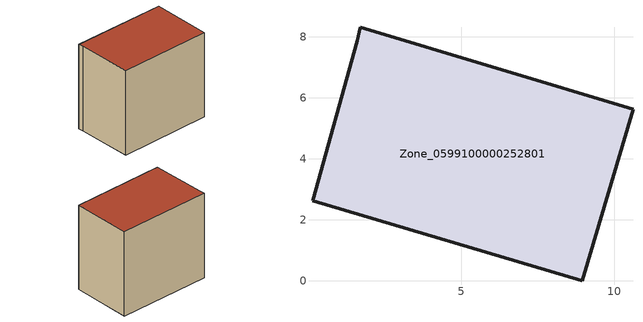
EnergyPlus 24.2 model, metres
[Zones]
Zone_0599100000252801
 floor ground (C_G): 8.95,0 0.12,2.62 1.58,7.87 1.68,8.31 10.62,5.62 z0.36
 wall outside (C_F): 10.62,5.62 1.68,8.31 1.58,7.87 0.12,2.62 8.95,0 10.62,5.62 z0.36:8.99
 roof outside (C_R): 0.12,2.62 8.95,0 10.62,5.62 1.68,8.31 1.58,7.87 z8.99
[BUILDING]
Pand.0599100000252801: North Axis=0; Terrain=City; Loads Convergence Tolerance Value=0.04; Temperature Convergence Tolerance Value=0.4; Solar Distribution=FullExterior; Maximum Number of Warmup Days=25; Minimum Number of Warmup Days=1
[Site:Location]
Rotterdam.The.Hague.AP_ZH_NLD Design_Conditions: Latitude=51.96; Longitude=4.45; Time Zone=1; Elevation=-4.5
[SITE:GROUNDTEMPERATURE:BUILDINGSURFACE]
18, 18, 18, 18, 18, 18, 18, 18, 18, 18, 18, 18
[MATERIAL] Thermal Absorptance=0.9; Solar Absorptance=0.7; Visible Absorptance=0.7
Name | Roughness | Thickness | Conductivity | Density | Specific Heat
G.TC.1975-1991 | MediumSmooth | 0.15 | 0.288461 | 540 | 1210
F.TC.1975-1991 | Rough | 0.3 | 0.230769 | 1920 | 840
R.TC.1975-1991 | MediumRough | 0.2 | 0.153846 | 1500 | 1000
[CONSTRUCTION]
C_G: G.TC.1975-1991
C_F: F.TC.1975-1991
C_R: R.TC.1975-1991
[ZONE]
Zone_0599100000252801: Type=1; Multiplier=1; Ceiling Height=Autocalculate; Volume=Autocalculate; Floor Area=autocalculate; Part of Total Floor Area=Yes
[ZONEINFILTRATION:DESIGNFLOWRATE]
Infil_Zone_0599100000252801: Zone or ZoneList or Space or SpaceList=Zone_0599100000252801; Schedule=AlwaysOn; Design Flow Rate Calculation Method=Flow/Area; Flow Rate per Floor Area=0.003; Constant Term Coefficient=1; Temperature Term Coefficient=0; Velocity Term Coefficient=0; Velocity Squared Term Coefficient=0
[HVACTEMPLATE:ZONE:IDEALLOADSAIRSYSTEM]
Zone_0599100000252801: Maximum Heating Supply Air Temperature=50; Minimum Cooling Supply Air Temperature=13; Maximum Heating Supply Air Humidity Ratio=0.0156; Minimum Cooling Supply Air Humidity Ratio=0.0077; Heating Limit=NoLimit; Cooling Limit=NoLimit; Dehumidification Control Type=ConstantSensibleHeatRatio; Cooling Sensible Heat Ratio=0.7; Dehumidification Setpoint=60; Humidification Control Type=None; Humidification Setpoint=30; Outdoor Air Method=None; Outdoor Air Flow Rate per Person=0.00944; Outdoor Air Flow Rate per Zone Floor Area=0; Outdoor Air Flow Rate per Zone=0; Demand Controlled Ventilation Type=None; Outdoor Air Economizer Type=NoEconomizer; Heat Recovery Type=None; Sensible Heat Recovery Effectiveness=0.7; Latent Heat Recovery Effectiveness=0.65
[ZONECONTROL:THERMOSTAT]
ThermostatControl_Zone_0599100000252801: Zone or ZoneList=Zone_0599100000252801; Control Type Schedule=DualSetpointControlType; Control 1=Thermostat_Zone_0599100000252801; Temperature Difference Between Cutout And Setpoint=0
[THERMOSTATSETPOINT:DUALSETPOINT]
Thermostat_Zone_0599100000252801: Heating Setpoint Temperature Schedule=HeatingSetpoint_Zone_0599100000252801; Cooling Setpoint Temperature Schedule=CoolingSetpoint_Zone_0599100000252801
[SCHEDULE:COMPACT]
HeatingSetpoint_Zone_0599100000252801: Through: 12/31, For: AllDays, Until: 24:00, 21
CoolingSetpoint_Zone_0599100000252801: Through: 12/31, For: AllDays, Until: 24:00, 24
DualSetpointControlType: Through: 12/31, For: AllDays, Until: 24:00, 4
AlwaysOn: Through: 12/31, For: AllDays, Until: 24:00, 1
